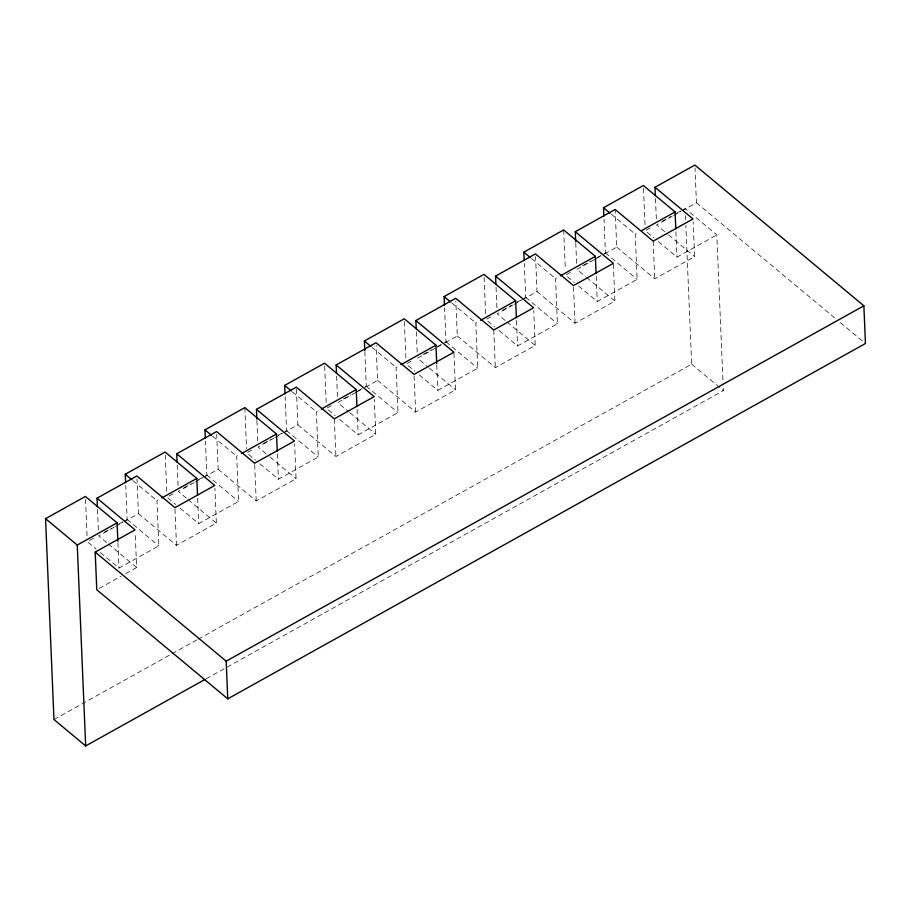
<?xml version="1.0" encoding="UTF-8"?>
<svg xmlns="http://www.w3.org/2000/svg" width="911" height="911" viewBox="0 0 911 911"><rect width="100%" height="100%" fill="white"/><g stroke="black" fill="none" stroke-linecap="round" stroke-linejoin="round"><path stroke-width="0.68" stroke-dasharray="4.55 3.42" d="M100.415 552.59L118.999 568.065L158.856 545.86L156.965 500.651L160.587 498.624M180.127 508.167L198.712 523.643L238.568 501.437L236.678 456.229L240.299 454.213M259.84 463.756L278.424 479.232L318.281 457.015L316.379 411.806L320.012 409.791M339.552 419.333L358.137 434.809L397.993 412.603L396.091 367.395L399.724 365.368M419.265 374.922L437.849 390.398L477.706 368.181L475.804 322.972L479.425 320.957M498.977 330.499L517.562 345.975L557.418 323.769L555.516 278.55L559.138 276.534M578.69 286.077L597.274 301.552L637.119 279.347L635.229 234.138L638.85 232.111M93.343 538.299L87.297 541.669L96.042 548.946M104.207 532.24L111.461 528.209M118.703 524.167L127.153 519.452L125.741 485.552M173.056 493.887L167.009 497.247L175.755 504.535M183.92 487.829L191.162 483.787M198.416 479.755L206.865 475.041L205.442 441.129M251.55 450.136L246.722 452.835L255.467 460.112M263.632 443.406L270.874 439.364M278.128 435.333L286.578 430.618L285.154 396.718M331.262 405.714L326.434 408.413L335.18 415.689M343.345 398.984L350.587 394.953M357.841 390.91L366.29 386.207L364.867 352.295M410.975 361.303L406.147 363.99L414.892 371.278M423.057 354.573L431.507 349.858M437.553 346.499L446.003 341.784L444.579 307.872M490.687 316.88L485.859 319.579L494.605 326.855M502.77 310.15L511.219 305.436M517.254 302.076L525.715 297.362L524.292 263.461M570.4 272.457L565.572 275.156L574.317 282.433M582.482 265.727L590.932 261.024M596.967 257.654L605.428 252.951L604.004 219.039M650.112 228.046L645.284 230.734L654.03 238.022M662.195 221.316L670.644 216.602M676.679 213.242L685.14 208.528L716.832 234.924L723.004 382.108M114.296 527.127L98.604 535.873L107.293 543.115M115.503 526.444L122.757 522.413M123.964 521.741L138.461 513.667L136.992 478.776M194.009 482.705L178.305 491.45L187.006 498.693M195.216 482.033L202.47 477.99M203.677 477.318L218.162 469.245L216.704 434.365M273.721 438.282L258.018 447.039L268.893 456.081M274.928 437.61L282.182 433.579M283.389 432.896L297.874 424.822L296.303 387.152M355.848 392.516L337.73 402.616L348.606 411.67M357.055 391.844L364.309 387.813M365.516 387.141L377.587 380.411L376.129 345.52M435.56 348.104L417.443 358.194L428.318 367.247M436.768 347.433L444.021 343.39M445.228 342.718L457.299 335.988L455.842 301.108M512.859 305.026L497.155 313.783L505.856 321.025M514.066 304.354L521.308 300.323M522.515 299.651L537.012 291.566L535.554 256.686M594.985 259.259L576.868 269.36L585.568 276.602M596.193 258.587L603.435 254.556M604.642 253.884L616.724 247.154L615.141 209.473M672.284 216.192L656.58 224.937L667.444 233.99M673.491 215.52L680.733 211.477M681.94 210.805L696.437 202.732L694.979 167.852M658.402 241.666L676.975 257.141L716.832 234.924M99.197 588.415L120.935 576.299M125.764 573.611L136.639 567.553L135.181 532.662M138.461 513.667L176.495 545.347L216.351 523.13L214.894 488.25M218.162 469.245L256.207 500.925L296.064 478.719L294.595 443.828M297.874 424.822L335.92 456.502L375.776 434.296L374.307 399.417M377.587 380.411L415.632 412.091L455.489 389.874L453.906 352.204M457.299 335.988L495.345 367.668L535.201 345.463L533.732 310.571M537.012 291.566L575.057 323.246L614.902 301.04L613.331 263.359M616.724 247.154L654.758 278.834L694.615 256.617L693.157 221.737M53.965 719.542L170.812 654.428M172.065 653.734L196.924 639.886M198.165 639.192L691.665 364.195L685.846 225.507M206.25 678.752L723.357 390.591L723.061 383.52M696.437 202.732L836.013 318.975M840.375 322.608L865.45 343.493M668.537 234.901L694.615 256.617M611.179 214.108L635.229 234.138M605.428 252.951L637.119 279.347M691.665 364.195L723.357 390.591M586.65 277.502L614.902 301.04M531.466 258.53L555.516 278.55M525.715 297.362L557.418 323.769M506.937 321.925L535.201 345.463M451.765 302.942L475.804 322.972M446.003 341.784L477.706 368.181M429.4 368.158L455.489 389.874M372.052 347.364L396.091 367.395M366.29 386.207L397.993 412.603M349.687 412.569L375.776 434.296M292.34 391.787L316.379 411.806M286.578 430.618L318.281 457.015M269.975 456.992L296.064 478.719M212.627 436.198L236.678 456.229M206.865 475.041L238.568 501.437M188.087 499.604L216.351 523.13M132.915 480.621L156.965 500.651M127.153 519.452L158.856 545.86M108.386 544.015L136.639 567.553M685.436 215.6L685.607 219.847M675.916 231.701L676.975 257.141M655.464 198.427L656.341 219.357M653.187 241.153L654.758 278.834M643.508 188.349L645.045 225.085M596.204 276.124L597.274 301.552M575.752 242.85L576.64 263.78M573.531 286.965L575.057 323.246M563.67 229.948L565.332 269.508M516.491 320.547L517.562 345.975M496.051 287.261L496.928 308.191M493.762 329.987L495.345 367.668M484.083 277.195L485.677 315.331M436.779 364.958L437.849 390.398M416.338 331.684L417.215 352.614M414.106 375.81L415.632 412.091M404.37 321.606L405.964 359.754M357.066 409.381L358.137 434.809M336.626 376.106L337.503 397.037M334.337 418.832L335.92 456.502M324.658 366.028L326.263 404.177M277.354 453.803L278.424 479.232M256.913 420.518L257.79 441.448M254.681 464.644L256.207 500.925M244.831 407.616L246.551 448.588M197.641 498.215L198.712 523.643M177.201 464.94L178.078 485.87M174.969 509.067L176.495 545.347M165.233 454.862L166.838 493.01M117.929 542.637L118.999 568.065M97.488 509.363L98.365 530.293M85.52 499.285L87.126 537.433"/><path stroke-width="1.37" d="M204.998 679.447L85.668 745.938L53.965 719.542L45.55 518.666L85.406 496.461L117.109 522.857L117.872 541.225M125.616 482.728L125.262 474.244L165.119 452.038L196.822 478.434L197.528 495.39M205.328 438.305L204.975 429.833L244.831 407.616L276.523 434.023L277.24 450.968M285.041 393.882L284.688 385.41L324.544 363.204L356.235 389.601L356.953 406.557M364.81 350.883L364.4 340.987L404.256 318.782L435.948 345.178L436.722 363.546M444.466 305.048L444.112 296.576L483.969 274.359L515.66 300.767L516.378 317.711M524.178 260.626L523.825 252.153L563.67 229.948L595.373 256.344L596.09 273.3M603.891 216.214L603.526 207.731L643.382 185.525L675.085 211.921L675.791 228.877M97.022 498.192L136.878 475.986L174.912 507.666L214.768 485.461L176.734 453.78L216.59 431.563L254.624 463.243L294.481 441.038L256.446 409.358L296.303 387.152L334.337 418.832L374.193 396.615L336.159 364.935L376.015 342.73L414.05 374.41L453.906 352.204L415.871 320.524L455.728 298.307L493.762 329.987L533.618 307.781L495.573 276.101L535.429 253.896L573.475 285.576L613.331 263.359L575.285 231.69L615.141 209.473L653.187 241.153L693.043 218.947L654.998 187.267L694.854 165.062L863.867 305.811L865.45 343.493L227.761 698.839L96.782 589.759L95.199 552.089L135.056 529.872L97.022 498.192L97.375 506.573M85.668 745.938L77.253 545.063L117.109 522.857M161.794 497.953L196.822 478.434M241.506 453.541L276.523 434.023M321.219 409.119L356.235 389.601M400.931 364.696L435.948 345.178M480.632 320.285L515.66 300.767M560.345 275.862L595.373 256.344M641.264 230.768L675.085 211.921M227.761 698.839L226.179 661.17L863.867 305.811M603.526 207.731L610.085 213.197M523.825 252.153L530.373 257.619M444.112 296.576L450.672 302.031M364.4 340.987L370.959 346.453M284.688 385.41L291.247 390.876M204.975 429.833L211.534 435.287M125.262 474.244L131.822 479.71M95.199 552.089L226.179 661.17M45.55 518.666L77.253 545.063M654.998 187.267L655.351 195.637M575.285 231.69L575.695 241.449M495.573 276.101L495.926 284.471M415.871 320.524L416.213 328.894M336.159 364.935L336.501 373.316M256.446 409.358L256.856 419.128M176.734 453.78L177.087 462.15"/></g></svg>
